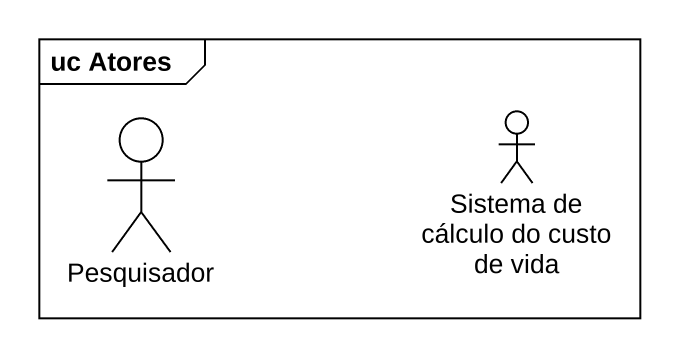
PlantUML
@startuml
mainframe uc Atores
actor Pesquisador
actor "Sistema de cálculo do custo de vida" as Sistema_de_cálculo_do_custo
@enduml
